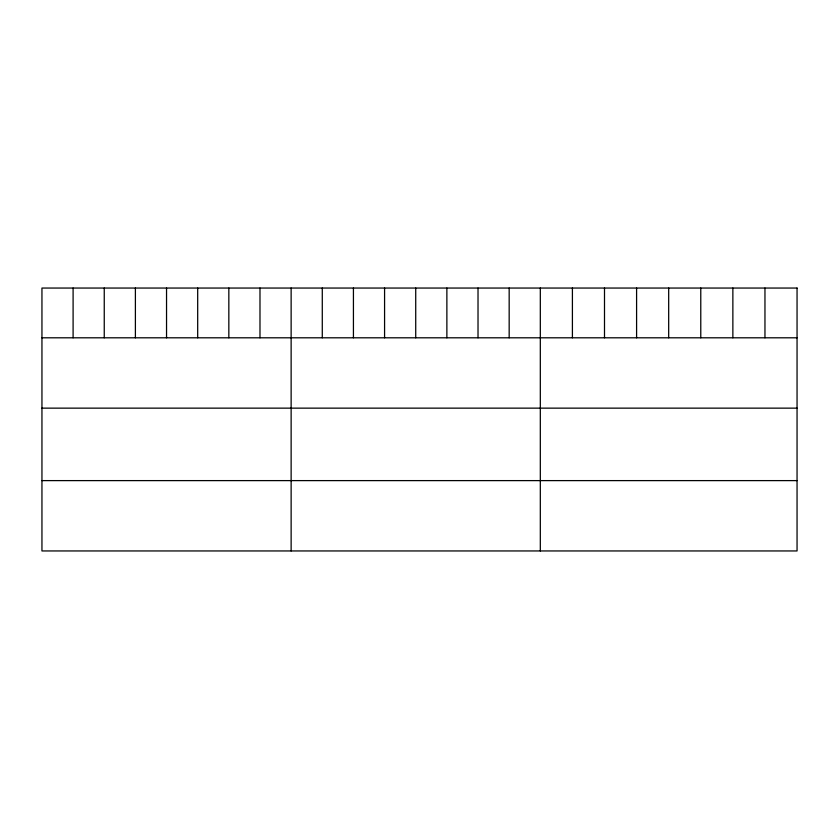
<?xml version="1.0" encoding="UTF-8"?>
<svg xmlns="http://www.w3.org/2000/svg" width="839" height="839" viewBox="0 0 839 839"><rect width="100%" height="100%" fill="white"/><g stroke="black" fill="none" stroke-linecap="round" stroke-linejoin="round"><path stroke-width="1.26" d="M41.95 337.802L797.05 337.802M41.95 408.142L797.05 408.142M41.95 480.611L797.05 480.611M764.958 288.05L764.958 337.802M732.866 288.05L732.866 337.802M700.775 288.05L700.775 337.802M668.683 288.05L668.683 337.802M636.591 288.05L636.591 337.802M604.5 288.05L604.5 337.802M572.408 288.05L572.408 337.802M540.316 288.05L540.316 550.95M509.168 288.05L509.168 337.802M478.02 288.05L478.02 337.802M446.872 288.05L446.872 337.802M415.724 288.05L415.724 337.802M384.577 288.05L384.577 337.802M353.429 288.05L353.429 337.802M322.281 288.05L322.281 337.802M291.133 288.05L291.133 550.95M259.985 288.05L259.985 337.802M228.837 288.05L228.837 337.802M197.689 288.05L197.689 337.802M166.542 288.05L166.542 337.802M135.394 288.05L135.394 337.802M104.246 288.05L104.246 337.802M73.098 288.05L73.098 337.802M797.05 288.05L41.95 288.05L41.95 550.95L797.05 550.95L797.05 288.05"/></g></svg>
